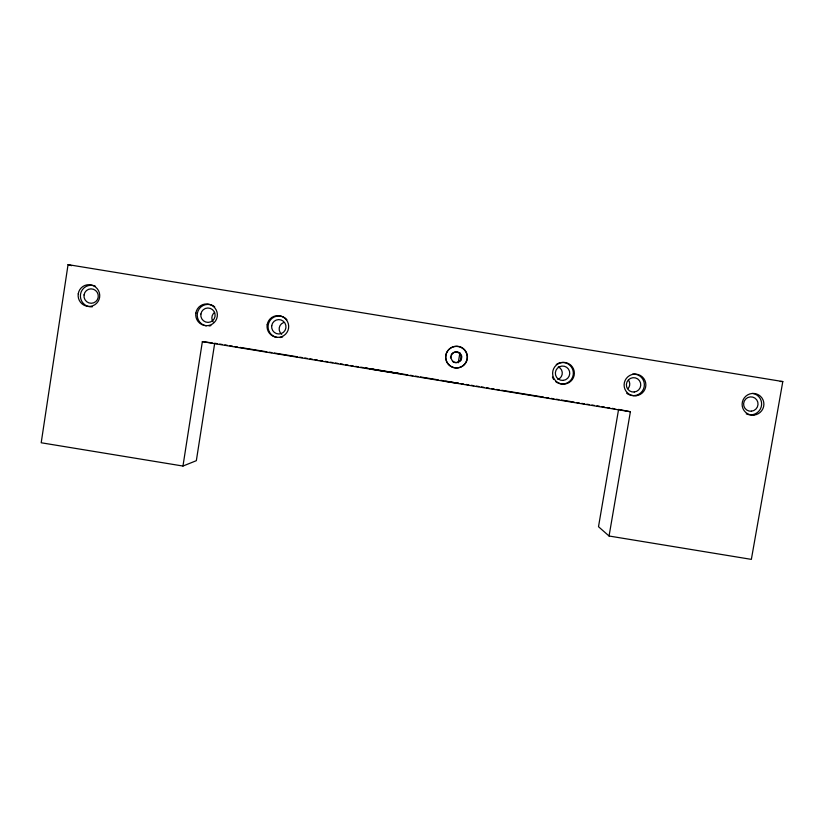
<?xml version="1.0" encoding="UTF-8"?>
<svg xmlns="http://www.w3.org/2000/svg" width="824" height="824" viewBox="0 0 824 824"><rect width="100%" height="100%" fill="white"/><g stroke="black" fill="none" stroke-linecap="round" stroke-linejoin="round"><path stroke-width="1.24" d="M609.06 536.012L630.381 411.743L618.587 409.404L598.502 526.711L609.06 536.012L751.354 559.372L782.8 381.563L68.052 264.628L41.2 442.766L182.969 466.044L196.339 460.688L214.693 343.258L217.237 343.67M182.969 466.044L202.364 341.63L212.232 342.928M458.257 362.807L459.895 352.888M460.76 360.665L461.574 355.7M780.246 381.481L782.8 381.563M398.558 373.529L369.327 368.792M367.617 368.38L364.888 367.988L366.752 368.349M370.491 368.833L374.127 369.409M375.167 369.574L378.278 370.079M380.472 370.44L382.676 370.8M219.781 344.092L222.315 344.504M224.859 344.916L227.393 345.338M229.937 345.75L232.481 346.173M235.015 346.585L237.559 346.997M240.103 347.419L266.77 351.786M269.314 352.198L271.848 352.621M274.392 353.033L297.248 356.782M299.792 357.194L302.336 357.606M304.87 358.028L307.414 358.44M309.958 358.862L312.492 359.274M315.036 359.686L317.57 360.109M320.114 360.521L322.658 360.933M325.192 361.355L327.736 361.767M330.269 362.189L332.814 362.601M335.358 363.013L337.892 363.436M340.436 363.848L342.98 364.27M345.514 364.682L348.058 365.094M350.591 365.516L353.136 365.928M355.68 366.35L358.213 366.762M360.757 367.174L363.291 367.597M365.835 368.009L368.38 368.421M370.913 368.843L407.746 374.879M410.29 375.291L412.834 375.703M415.368 376.125L417.912 376.537M420.446 376.949L438.234 379.864M440.768 380.286L443.312 380.698M445.825 381.141L448.39 381.533M450.409 381.893L453.839 382.449M456.012 382.779L458.556 383.191M461.09 383.613L463.634 384.025M466.178 384.447L468.712 384.859M471.256 385.272L473.79 385.694M476.334 386.106L478.878 386.518M481.412 386.94L483.956 387.352M486.49 387.774L489.034 388.186M491.578 388.598L494.112 389.021M496.656 389.433L499.2 389.855M501.734 390.267L543.644 397.127M546.188 397.549L548.732 397.961M551.266 398.383L553.81 398.795M556.344 399.207L558.888 399.63M561.432 400.042L574.132 402.122M576.666 402.545L579.21 402.957M581.754 403.369L584.288 403.791M586.832 404.203L589.376 404.615M591.91 405.037L594.454 405.449M596.988 405.872L599.532 406.284M602.076 406.696L604.61 407.118M607.154 407.53L609.688 407.952M612.232 408.364L614.776 408.776M444.27 381.1L458.237 383.387L457.073 382.985M202.364 341.63L630.381 411.743M391.06 372.191L393.357 372.572M395.376 372.922L398.744 373.509M68.052 264.628L71.564 265.678M213.148 321.957A6.85 6.798 62.2 0 1 214.642 312.409M281.664 334.276A6.85 6.808 64.9 0 1 283.518 322.586M558.301 366.876A6.85 6.819 -41.3 0 1 557.838 379.493M628.496 380.152A6.86 6.819 -38.6 0 1 628.166 388.475M92.309 306.816A10.836 10.712 60.2 0 1 80.505 294.322A10.836 10.712 60.2 0 1 95.44 286.216M210.944 325.583A10.825 10.733 62.1 0 1 209.111 325.943M206.299 325.851A10.825 10.733 62.1 0 1 198.131 310.751A10.825 10.733 62.1 0 1 214.714 306.827M282.663 336.892A10.815 10.753 64.7 0 1 279.933 337.531M277.122 337.449A10.815 10.753 64.7 0 1 269.407 321.504A10.815 10.753 64.7 0 1 286.948 319.743M556.293 364.476A10.825 10.774 -41.1 0 1 570.136 365.506A10.825 10.774 -41.1 0 1 571.444 379.318A10.825 10.774 -41.1 0 1 558.054 383.067M557.22 382.645A10.825 10.774 -41.1 0 1 555.675 381.584M553.749 379.534A10.825 10.774 -41.1 0 1 552.43 377.052M632.574 374.117A10.846 10.763 -38.4 0 1 644.224 386.6A10.846 10.763 -38.4 0 1 629.052 394.696M628.207 394.274A10.846 10.763 -38.4 0 1 626.662 393.213M752.693 393.409A10.867 10.743 -36.5 0 1 761.139 407.169A10.867 10.743 -36.5 0 1 746.245 413.885M451.037 355.185A5.325 5.315 -57.7 0 1 458.484 352.734A5.325 5.315 -57.7 0 1 460.256 360.366A5.325 5.315 -57.7 0 1 452.5 361.489M450.584 357.904A5.325 5.315 -57.7 0 1 450.625 356.514M446 360.098A10.805 10.784 -57.6 0 1 458.762 346.636A10.805 10.784 -57.6 0 1 464.53 364.249A10.805 10.784 -57.6 0 1 446.299 360.994M78.249 293.818A10.908 10.774 60.2 0 0 92.865 305.745A10.908 10.774 60.2 0 0 95.687 287.154A10.908 10.774 60.2 0 0 78.249 293.818M195.855 313.068A10.897 10.805 62.1 0 0 210.439 324.996A10.897 10.805 62.1 0 0 213.344 306.404A10.897 10.805 62.1 0 0 195.855 313.068M267.172 324.749A10.887 10.825 64.6 0 0 281.746 336.666A10.887 10.825 64.6 0 0 284.692 318.085A10.887 10.825 64.6 0 0 267.172 324.749M564.512 384.066A10.897 10.836 -41.1 0 0 572.361 366.917A10.897 10.836 -41.1 0 0 553.604 368.781A10.897 10.836 -41.1 0 0 564.512 384.066M635.974 395.767A10.918 10.836 -38.4 0 0 643.863 378.618A10.918 10.836 -38.4 0 0 625.097 380.482A10.918 10.836 -38.4 0 0 635.974 395.767M753.96 415.08A10.949 10.815 -36.5 0 0 761.932 397.941A10.949 10.815 -36.5 0 0 743.135 399.805A10.949 10.815 -36.5 0 0 753.96 415.08M84.048 294.91A7.22 7.138 60.2 0 0 93.73 302.81A7.22 7.138 60.2 0 0 95.605 290.491A7.22 7.138 60.2 0 0 84.048 294.91M200.881 314.037A7.21 7.159 62.1 0 0 210.542 321.927A7.21 7.159 62.1 0 0 212.468 309.618A7.21 7.159 62.1 0 0 200.881 314.037M271.724 325.624A7.21 7.169 64.7 0 0 281.386 333.524A7.21 7.169 64.7 0 0 283.332 321.216A7.21 7.169 64.7 0 0 271.724 325.624M563.235 380.4A7.22 7.179 -41.1 0 0 568.426 369.039A7.22 7.179 -41.1 0 0 556.004 370.275A7.22 7.179 -41.1 0 0 563.235 380.4M634.233 392.018A7.231 7.169 -38.4 0 0 639.455 380.667A7.231 7.169 -38.4 0 0 627.023 381.903A7.231 7.169 -38.4 0 0 634.233 392.018M751.447 411.207A7.251 7.159 -36.5 0 0 756.731 399.856A7.251 7.159 -36.5 0 0 744.278 401.092A7.251 7.159 -36.5 0 0 751.447 411.207M460.441 367.247A10.877 10.856 -57.6 0 0 463.51 348.676A10.877 10.856 -57.6 0 0 445.908 355.329A10.877 10.856 -57.6 0 0 460.441 367.247M458.288 362.22A5.397 5.387 -57.6 0 0 459.813 353.002A5.397 5.387 -57.6 0 0 451.068 356.308A5.397 5.387 -57.6 0 0 458.288 362.22"/></g></svg>
